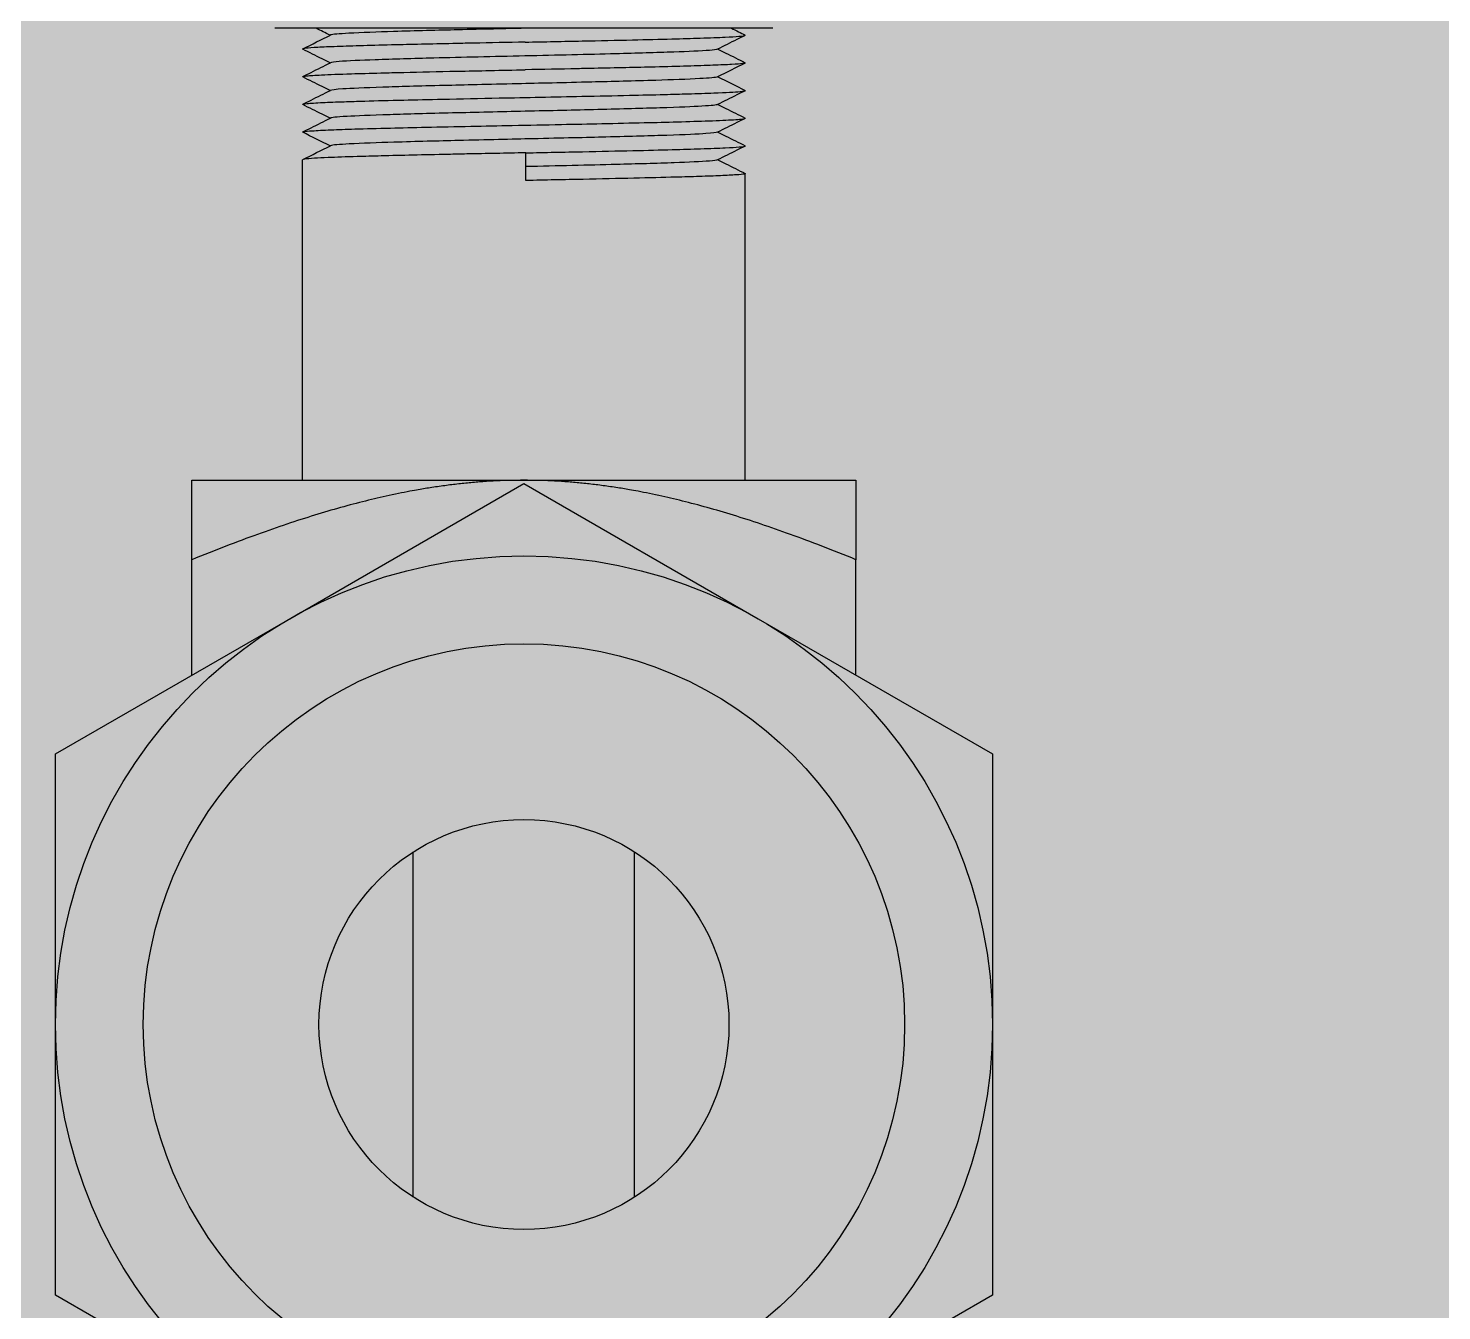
# Model space of a CAD drawing. Header units: millimetres. Extents: x -18489 to 17339, y -1599 to 10961.
# Drawn here: x -16581.27 to -16573.62, y 2019.37 to 2026.31 of the extents above; entities that cross this region are included whole.
import ezdxf

# ---------------------------------------------------------------- set-up
doc = ezdxf.new("R2010")
doc.units = ezdxf.units.MM
for name, color, linetype in [('188K-SM-03-F10-MECH-EQ-Y2257103$0$0 Xref', 8, 'Continuous'), ('188K-SM-03-F10-MECH-EQ-Y2257103$0$M-EQU-FOUNDATION', 8, 'Continuous'), ('188K-SM-03-F10-MECH-EQ-Y2257103$0$Micron CUP L10 HVAC EQU$0$M-MECH-EQU', 136, 'Continuous'), ('188K-SM-03-F10-MECH-EQ-Y2257103$0$Micron CUP L10 HVAC EQU$0$M-PHASE1 AREA', 252, 'Continuous')]:
    doc.layers.add(name, color=color, linetype=linetype)
pattern_1 = [(50, (4473.52, 709.2), (54.6554, -4.78173), [5.715, -62.865]), (355, (4473.52, 709.2), (-10.57303, 57.31705), [4.572, -50.29218]), (100.45144, (4478.076, 708.8), (44.08237, 52.53533), [4.857, -53.42707]), (46.1842, (4473.52, 724.44), (81.32371, -12.6127), [8.5725, -94.2975]), (96.63556, (4480.3, 723.39), (71.22124, 74.22784), [7.2855, -80.14068]), (351.18415, (4473.52, 724.44), (71.22124, 74.22784), [6.858, -75.43792]), (21, (4481.14, 720.63), (45.48432, -30.67956), [5.715, -62.865]), (326, (4481.14, 720.63), (18.54061, 55.25639), [4.572, -50.292]), (71.45144, (4484.93, 718.07), (64.02493, 24.57683), [4.857, -53.42698]), (37.5, (4473.521, 709.2), (0.926581, 25.366512), [0, -49.6824, 0, -51.054, 0, -50.4825]), (7.5, (4473.52, 709.2), (20.0459, 30.054172), [0, -29.1084, 0, -48.5394, 0, -19.2405]), (327.5, (4456.529, 709.2), (40.677179, -1.718623), [0, -19.05, 0, -59.436, 0, -78.867]), (317.5, (4448.91, 709.2), (44.438754, 7.62795), [0, -24.765, 0, -39.4716, 0, -56.007])]

# ---------------------------------------------------------------- blocks, each defined once
blk = doc.blocks.new('188K-SM-03-F10-MECH-EQ-Y2257103$0$Micron CUP L10 HVAC EQU$0$A$C0c53ceb0')
at = {"layer": '188K-SM-03-F10-MECH-EQ-Y2257103$0$Micron CUP L10 HVAC EQU$0$M-PHASE1 AREA'}
for p, q in [((-4340.92233, 11088.93009), (-4367.89502, 11088.93009)), ((-4366.39654, 11064.45487), (-4366.39654, 11081.81017)), ((-4354.31227, 11080.68812), (-4354.31227, 11082.18686)), ((-4354.31227, 11082.18675), (-4354.31227, 11082.18661)), ((-4342.42081, 11064.45487), (-4342.42081, 11081.06108)), ((-4372.39047, 11064.45487), (-4354.40867, 11064.45487)), ((-4372.39047, 11060.15459), (-4372.39047, 11064.45487)), ((-4367.09583, 11056.9595), (-4354.40867, 11064.28444)), ((-4354.40867, 11064.45487), (-4336.42688, 11064.45487)), ((-4354.40867, 11064.28444), (-4341.72152, 11056.9595)), ((-4336.42688, 11064.45487), (-4336.42688, 11060.15459)), ((-4372.39047, 11053.90264), (-4372.39047, 11060.15459)), ((-4336.42688, 11053.90264), (-4336.42688, 11060.15459)), ((-4379.78298, 11049.63457), (-4367.09583, 11056.9595)), ((-4341.72152, 11056.9595), (-4329.03436, 11049.63457)), ((-4379.78298, 11034.98471), (-4379.78298, 11049.63457)), ((-4329.03436, 11049.63457), (-4329.03436, 11034.98471)), ((-4360.4026, 11025.64068), (-4360.4026, 11044.32873)), ((-4348.41474, 11025.64068), (-4348.41474, 11044.32873)), ((-4379.78298, 11020.33484), (-4379.78298, 11034.98471)), ((-4329.03436, 11034.98471), (-4329.03436, 11020.33484)), ((-4367.09583, 11013.00991), (-4379.78298, 11020.33484)), ((-4329.03436, 11020.33484), (-4341.72152, 11013.00991))]:
    blk.add_line(p, q, dxfattribs=at)
for radius in [25.37431, 20.61663, 11.10126]:
    blk.add_circle((-4354.40867, 11034.98471), radius, dxfattribs=at)
for points in [[(-4364.90847, 11088.55444), (-4365.15862, 11088.67966), (-4365.40878, 11088.80488), (-4365.65894, 11088.93009)], [(-4343.16301, 11088.93009), (-4342.91899, 11088.80795), (-4342.67496, 11088.68581), (-4342.43093, 11088.56368)], [(-4366.3867, 11087.81455), (-4365.88673, 11088.06476), (-4365.38677, 11088.315), (-4364.88683, 11088.56527)], [(-4342.4306, 11087.04611), (-4342.93056, 11086.7959), (-4343.43051, 11086.54567), (-4343.93044, 11086.29541)], [(-4343.90883, 11086.30622), (-4343.41604, 11086.05954), (-4342.92324, 11085.81289), (-4342.43042, 11085.56625)], [(-4364.90845, 11082.55986), (-4365.40125, 11082.80655), (-4365.89406, 11083.05321), (-4366.38688, 11083.29986)], [(-4366.3868, 11081.81991), (-4365.88679, 11082.07015), (-4365.38679, 11082.32041), (-4364.88681, 11082.5707)]]:
    blk.add_open_spline(points, degree=3, dxfattribs=at)
for points, knots in [([(-4354.35941, 11088.93011), (-4355.39457, 11088.90663), (-4356.64517, 11088.8784), (-4359.0411, 11088.82043), (-4360.28758, 11088.78919), (-4362.33353, 11088.72625), (-4363.22143, 11088.69522), (-4364.40636, 11088.63231), (-4364.80093, 11088.60143), (-4364.88389, 11088.56667), (-4364.88542, 11088.56597), (-4364.88683, 11088.56527)], [-2.476006906, -2.476006906, -2.476006906, -2.476006906, -2.33493353, -2.33493353, -2.224080613, -2.224080613, -2.142828084, -2.142828084, -2.078931614, -2.078931614, -2.077619707, -2.077619707, -2.077619707, -2.077619707]), ([(-4354.34441, 11088.18066), (-4355.28632, 11088.16216), (-4356.22896, 11088.14362), (-4357.45004, 11088.11855), (-4357.75055, 11088.11228), (-4359.22006, 11088.08137), (-4360.33444, 11088.05726), (-4361.97714, 11088.01714), (-4362.56697, 11088.00147), (-4363.63585, 11087.97065), (-4364.11398, 11087.9554), (-4364.94597, 11087.92455), (-4365.29632, 11087.90895), (-4365.85911, 11087.87811), (-4366.07026, 11087.86283), (-4366.34399, 11087.83214), (-4366.40677, 11087.81667), (-4366.39331, 11087.79938), (-4366.39063, 11087.79746), (-4366.38679, 11087.79554)], [0.00002225, 0.00002225, 0.00002225, 0.00002225, 0.28294007, 0.28294007, 0.37670993, 0.37670993, 0.7467554, 0.7467554, 0.98192751, 0.98192751, 1.21513107, 1.21513107, 1.44957095, 1.44957095, 1.68346537, 1.68346537, 1.91593841, 1.91593841, 1.94508531, 1.94508531, 1.94508531, 1.94508531]), ([(-4354.34441, 11088.18066), (-4353.81942, 11088.19141), (-4353.29458, 11088.20202), (-4352.26253, 11088.22278), (-4351.75693, 11088.23285), (-4350.30733, 11088.26235), (-4349.39072, 11088.28228), (-4347.76797, 11088.3196), (-4347.05416, 11088.33652), (-4345.83992, 11088.36888), (-4345.32553, 11088.38423), (-4344.33467, 11088.41703), (-4343.88176, 11088.43399), (-4343.20008, 11088.4664), (-4342.95, 11088.48174), (-4342.5595, 11088.51445), (-4342.44421, 11088.53132), (-4342.41866, 11088.55362), (-4342.42087, 11088.55864), (-4342.43093, 11088.56368)], [0.00004101, 0.00004101, 0.00004101, 0.00004101, 0.15773222, 0.15773222, 0.31294243, 0.31294243, 0.60984511, 0.60984511, 0.87515564, 0.87515564, 1.10395556, 1.10395556, 1.37060101, 1.37060101, 1.59994644, 1.59994644, 1.8658588, 1.8658588, 1.94222763, 1.94222763, 1.94222763, 1.94222763]), ([(-4342.43059, 11088.54468), (-4342.58067, 11088.46957), (-4342.73075, 11088.39446), (-4343.23058, 11088.14432), (-4343.58031, 11087.96927), (-4343.93004, 11087.79421)], [0, 0, 0, 0, 0.050399283, 0.050399283, 0.167846565, 0.167846565, 0.167846565, 0.167846565]), ([(-4364.90871, 11087.05575), (-4365.05143, 11087.12719), (-4365.19415, 11087.19863), (-4365.68683, 11087.44523), (-4366.03681, 11087.62039), (-4366.38679, 11087.79554)], [0.00241188, 0.00241188, 0.00241188, 0.00241188, 0.050339409, 0.050339409, 0.167867119, 0.167867119, 0.167867119, 0.167867119]), ([(-4354.35244, 11087.43161), (-4355.20657, 11087.41218), (-4356.06141, 11087.39276), (-4357.72548, 11087.35382), (-4358.52772, 11087.33445), (-4360.39943, 11087.28638), (-4361.50638, 11087.25545), (-4363.23583, 11087.19406), (-4363.95781, 11087.16305), (-4364.65712, 11087.10988), (-4364.8421, 11087.08932), (-4364.88734, 11087.06653)], [-13.32688913, -13.32688913, -13.32688913, -13.32688913, -13.07032001, -13.07032001, -12.81248475, -12.81248475, -12.43113997, -12.43113997, -12.12121186, -12.12121186, -11.95826715, -11.95826715, -11.95826715, -11.95826715]), ([(-4343.92994, 11087.79416), (-4343.97315, 11087.77238), (-4344.14404, 11087.75266), (-4344.81073, 11087.70017), (-4345.51992, 11087.66916), (-4347.22705, 11087.60777), (-4348.32497, 11087.57684), (-4350.18603, 11087.52877), (-4350.98496, 11087.5094), (-4352.6446, 11087.47046), (-4353.49831, 11087.45104), (-4354.35244, 11087.43161)], [-1.36260444, -1.36260444, -1.36260444, -1.36260444, -1.20571886, -1.20571886, -0.89579076, -0.89579076, -0.51444599, -0.51444599, -0.25661073, -0.25661073, -0.00004161, -0.00004161, -0.00004161, -0.00004161]), ([(-4343.90861, 11087.80493), (-4343.76588, 11087.73349), (-4343.62314, 11087.66204), (-4343.13045, 11087.41543), (-4342.78047, 11087.24028), (-4342.4305, 11087.06513)], [0.002408094, 0.002408094, 0.002408094, 0.002408094, 0.05034083, 0.05034083, 0.167866644, 0.167866644, 0.167866644, 0.167866644]), ([(-4366.38635, 11086.29694), (-4366.39264, 11086.30009), (-4366.39587, 11086.30323), (-4366.39683, 11086.32219), (-4366.31911, 11086.33746), (-4365.99144, 11086.37063), (-4365.72253, 11086.38863), (-4364.94407, 11086.4269), (-4364.40337, 11086.44681), (-4363.2788, 11086.48286), (-4362.74745, 11086.49825), (-4361.77254, 11086.52353), (-4361.35456, 11086.53365), (-4360.02512, 11086.56492), (-4359.05752, 11086.58665), (-4357.45559, 11086.61996), (-4356.85046, 11086.63199), (-4355.61169, 11086.65681), (-4354.97784, 11086.66963), (-4354.34441, 11086.68256)], [21.38464745, 21.38464745, 21.38464745, 21.38464745, 21.4333712, 21.4333712, 21.67975974, 21.67975974, 21.95503343, 21.95503343, 22.27819626, 22.27819626, 22.51453548, 22.51453548, 22.67623701, 22.67623701, 23.00713978, 23.00713978, 23.20033932, 23.20033932, 23.39786555, 23.39786555, 23.39786555, 23.39786555]), ([(-4366.38667, 11086.31603), (-4366.2366, 11086.39113), (-4366.08653, 11086.46623), (-4365.58673, 11086.71638), (-4365.237, 11086.89142), (-4364.88727, 11087.06648)], [0, 0, 0, 0, 0.050394965, 0.050394965, 0.167841987, 0.167841987, 0.167841987, 0.167841987]), ([(-4342.4305, 11087.06513), (-4342.42953, 11087.06465), (-4342.42863, 11087.06416), (-4342.40181, 11087.04829), (-4342.45084, 11087.03278), (-4342.69806, 11087.00203), (-4342.89584, 11086.98676), (-4343.43304, 11086.95593), (-4343.77172, 11086.94031), (-4344.58124, 11086.90941), (-4345.04824, 11086.89418), (-4346.09711, 11086.86338), (-4346.67866, 11086.8477), (-4348.31203, 11086.80727), (-4349.42948, 11086.78291), (-4350.90784, 11086.75169), (-4351.2106, 11086.74535), (-4352.44091, 11086.72), (-4353.39242, 11086.70126), (-4354.34441, 11086.68256)], [5.63442903, 5.63442903, 5.63442903, 5.63442903, 5.64180585, 5.64180585, 5.87540034, 5.87540034, 6.10951243, 6.10951243, 6.34463089, 6.34463089, 6.57787153, 6.57787153, 6.81343272, 6.81343272, 7.18759455, 7.18759455, 7.28250101, 7.28250101, 7.5687502, 7.5687502, 7.5687502, 7.5687502]), ([(-4364.90816, 11085.55704), (-4365.0509, 11085.6285), (-4365.19365, 11085.69996), (-4365.68637, 11085.9466), (-4366.03636, 11086.12178), (-4366.38635, 11086.29694)], [0.002440174, 0.002440174, 0.002440174, 0.002440174, 0.050377423, 0.050377423, 0.167910423, 0.167910423, 0.167910423, 0.167910423]), ([(-4366.38626, 11084.81719), (-4366.23635, 11084.89222), (-4366.08643, 11084.96725), (-4365.58646, 11085.2175), (-4365.23641, 11085.39272), (-4364.88637, 11085.56795)], [0, 0, 0, 0, 0.050343498, 0.050343498, 0.167899289, 0.167899289, 0.167899289, 0.167899289]), ([(-4343.93044, 11086.29541), (-4343.99812, 11086.26152), (-4344.37735, 11086.23079), (-4345.53319, 11086.16799), (-4346.40955, 11086.13697), (-4348.43539, 11086.07403), (-4349.6749, 11086.04279), (-4352.23788, 11085.98053), (-4353.63875, 11085.94921), (-4356.33311, 11085.88791), (-4357.67586, 11085.85669), (-4360.12619, 11085.79559), (-4361.21964, 11085.76454), (-4363.07464, 11085.70306), (-4363.76797, 11085.6721), (-4364.60959, 11085.61832), (-4364.83569, 11085.5932), (-4364.88632, 11085.56795)], [-11.24772226, -11.24772226, -11.24772226, -11.24772226, -11.18410262, -11.18410262, -11.10285009, -11.10285009, -10.99199717, -10.99199717, -10.83228899, -10.83228899, -10.60273426, -10.60273426, -10.29244299, -10.29244299, -9.90332474, -9.90332474, -9.55431889, -9.55431889, -9.55431889, -9.55431889]), ([(-4366.38652, 11084.79796), (-4366.42491, 11084.81716), (-4366.34682, 11084.83682), (-4365.96939, 11084.87421), (-4365.68015, 11084.89215), (-4364.97201, 11084.92608), (-4364.5875, 11084.94148), (-4363.80597, 11084.96791), (-4363.43473, 11084.97915), (-4362.39863, 11085.00876), (-4361.68888, 11085.0274), (-4360.25737, 11085.06132), (-4359.55152, 11085.07659), (-4357.83331, 11085.11342), (-4356.80012, 11085.13497), (-4355.00749, 11085.17044), (-4354.26125, 11085.18499), (-4352.76141, 11085.21518), (-4352.01137, 11085.23055), (-4350.38396, 11085.26391), (-4349.51991, 11085.28189), (-4348.03348, 11085.31587), (-4347.39876, 11085.33128), (-4346.35678, 11085.35785), (-4345.9311, 11085.36924), (-4345.00611, 11085.39657), (-4344.53305, 11085.41263), (-4343.4617, 11085.45429), (-4342.98218, 11085.47915), (-4342.53668, 11085.52075), (-4342.44282, 11085.53622), (-4342.41856, 11085.55637), (-4342.42053, 11085.5613), (-4342.43042, 11085.56625)], [13.58909212, 13.58909212, 13.58909212, 13.58909212, 13.89208438, 13.89208438, 14.18303967, 14.18303967, 14.42131428, 14.42131428, 14.60206032, 14.60206032, 14.88749749, 14.88749749, 15.13512991, 15.13512991, 15.46450384, 15.46450384, 15.69655848, 15.69655848, 15.93175735, 15.93175735, 16.21978798, 16.21978798, 16.45515511, 16.45515511, 16.63598304, 16.63598304, 16.87964521, 16.87964521, 17.27873114, 17.27873114, 17.51790132, 17.51790132, 17.59536916, 17.59536916, 17.59536916, 17.59536916]), ([(-4342.43038, 11085.54777), (-4342.58045, 11085.47267), (-4342.73051, 11085.39756), (-4343.23051, 11085.14731), (-4343.58045, 11084.97216), (-4343.93038, 11084.79699)], [0, 0, 0, 0, 0.050393429, 0.050393429, 0.16790986, 0.16790986, 0.16790986, 0.16790986]), ([(-4343.90874, 11084.80782), (-4343.76591, 11084.73633), (-4343.62308, 11084.66483), (-4343.13048, 11084.41827), (-4342.78071, 11084.24321), (-4342.43093, 11084.06816)], [0.00241265, 0.00241265, 0.00241265, 0.00241265, 0.050378319, 0.050378319, 0.167838661, 0.167838661, 0.167838661, 0.167838661]), ([(-4366.3869, 11083.29982), (-4366.40991, 11083.3113), (-4366.39036, 11083.32266), (-4366.24806, 11083.34921), (-4366.09648, 11083.36456), (-4365.62326, 11083.39716), (-4365.28066, 11083.41394), (-4364.48335, 11083.44616), (-4364.04994, 11083.4615), (-4362.98902, 11083.49445), (-4362.34429, 11083.51155), (-4361.03506, 11083.54411), (-4360.38919, 11083.55945), (-4358.93382, 11083.59198), (-4358.11899, 11083.60869), (-4356.54499, 11083.64084), (-4355.79392, 11083.65619), (-4354.14838, 11083.68923), (-4353.25785, 11083.7064), (-4351.6367, 11083.73904), (-4350.90475, 11083.75438), (-4349.38963, 11083.78681), (-4348.61909, 11083.80344), (-4347.26193, 11083.83549), (-4346.66633, 11083.85084), (-4345.4717, 11083.88399), (-4344.89681, 11083.90126), (-4343.84115, 11083.93931), (-4343.38809, 11083.96021), (-4342.8894, 11083.99083), (-4342.75297, 11084.00107), (-4342.50274, 11084.02647), (-4342.42628, 11084.04186), (-4342.42049, 11084.0608), (-4342.4236, 11084.06447), (-4342.43093, 11084.06813)], [5.70083123, 5.70083123, 5.70083123, 5.70083123, 5.88182039, 5.88182039, 6.11642107, 6.11642107, 6.38697406, 6.38697406, 6.62229495, 6.62229495, 6.8987304, 6.8987304, 7.13449994, 7.13449994, 7.40531371, 7.40531371, 7.64186697, 7.64186697, 7.92105606, 7.92105606, 8.15788469, 8.15788469, 8.42866991, 8.42866991, 8.66647263, 8.66647263, 8.94877691, 8.94877691, 9.27090371, 9.27090371, 9.43651285, 9.43651285, 9.67573026, 9.67573026, 9.73384373, 9.73384373, 9.73384373, 9.73384373]), ([(-4366.38698, 11083.31836), (-4366.2369, 11083.39347), (-4366.08682, 11083.46858), (-4365.58684, 11083.71881), (-4365.23694, 11083.89395), (-4364.88705, 11084.06909)], [0, 0, 0, 0, 0.050398301, 0.050398301, 0.167901072, 0.167901072, 0.167901072, 0.167901072]), ([(-4364.90866, 11084.05828), (-4365.05148, 11084.12977), (-4365.19431, 11084.20126), (-4365.68692, 11084.44783), (-4366.03672, 11084.6229), (-4366.38652, 11084.79796)], [0.002407625, 0.002407625, 0.002407625, 0.002407625, 0.050371862, 0.050371862, 0.167838355, 0.167838355, 0.167838355, 0.167838355]), ([(-4343.93037, 11084.797), (-4343.97978, 11084.77223), (-4344.20641, 11084.74335), (-4345.254, 11084.68321), (-4345.98596, 11084.65242), (-4347.96046, 11084.58949), (-4349.08684, 11084.55887), (-4351.65469, 11084.49572), (-4352.99566, 11084.46518), (-4355.6811, 11084.40411), (-4357.02557, 11084.37357), (-4359.60736, 11084.31042), (-4360.74414, 11084.2798), (-4362.74445, 11084.21687), (-4363.49204, 11084.18608), (-4364.59752, 11084.12452), (-4364.8362, 11084.09456), (-4364.88706, 11084.06909)], [-6.917547428, -6.917547428, -6.917547428, -6.917547428, -6.838534939, -6.838534939, -6.772081017, -6.772081017, -6.715985155, -6.715985155, -6.663464425, -6.663464425, -6.610943695, -6.610943695, -6.554847832, -6.554847832, -6.48839391, -6.48839391, -6.405953774, -6.405953774, -6.405953774, -6.405953774]), ([(-4342.43113, 11084.04885), (-4342.58105, 11083.97382), (-4342.73097, 11083.89878), (-4343.23091, 11083.64855), (-4343.58093, 11083.47334), (-4343.93095, 11083.29812)], [0, 0, 0, 0, 0.050344286, 0.050344286, 0.167890871, 0.167890871, 0.167890871, 0.167890871]), ([(-4343.93103, 11083.29812), (-4343.97954, 11083.27396), (-4344.18897, 11083.24989), (-4344.98461, 11083.19719), (-4345.66175, 11083.16623), (-4347.49022, 11083.10475), (-4348.572, 11083.0737), (-4351.00733, 11083.0126), (-4352.34457, 11082.98138), (-4355.03755, 11082.92008), (-4356.44003, 11082.88876), (-4359.01568, 11082.8265), (-4360.26388, 11082.79526), (-4362.31482, 11082.73232), (-4363.2056, 11082.70129), (-4364.39722, 11082.63838), (-4364.79534, 11082.6075), (-4364.88292, 11082.57253), (-4364.88498, 11082.57161), (-4364.88681, 11082.5707)], [-3.7577975, -3.7577975, -3.7577975, -3.7577975, -3.42360411, -3.42360411, -3.03448586, -3.03448586, -2.72419459, -2.72419459, -2.49463986, -2.49463986, -2.33493168, -2.33493168, -2.22407876, -2.22407876, -2.14282623, -2.14282623, -2.07892976, -2.07892976, -2.07722119, -2.07722119, -2.07722119, -2.07722119]), ([(-4343.90917, 11083.30903), (-4343.76644, 11083.23758), (-4343.62372, 11083.16613), (-4343.13097, 11082.91948), (-4342.78095, 11082.74428), (-4342.43091, 11082.56909)], [0.002440135, 0.002440135, 0.002440135, 0.002440135, 0.050371292, 0.050371292, 0.167917326, 0.167917326, 0.167917326, 0.167917326]), ([(-4354.31227, 11082.18675), (-4353.78767, 11082.19747), (-4353.26332, 11082.20807), (-4352.23235, 11082.22882), (-4351.72735, 11082.23889), (-4350.27958, 11082.26836), (-4349.36441, 11082.28829), (-4347.74183, 11082.32565), (-4347.02708, 11082.34262), (-4345.81412, 11082.37505), (-4345.30148, 11082.39039), (-4344.31671, 11082.42312), (-4343.86758, 11082.44001), (-4343.19057, 11082.47235), (-4342.94205, 11082.4877), (-4342.55407, 11082.52049), (-4342.44061, 11082.53744), (-4342.41891, 11082.55957), (-4342.42138, 11082.56432), (-4342.43091, 11082.56909)], [0.00004681, 0.00004681, 0.00004681, 0.00004681, 0.15762396, 0.15762396, 0.31273274, 0.31273274, 0.6094721, 0.6094721, 0.87563781, 0.87563781, 1.10440734, 1.10440734, 1.37000183, 1.37000183, 1.59937182, 1.59937182, 1.86654941, 1.86654941, 1.93892102, 1.93892102, 1.93892102, 1.93892102]), ([(-4342.43057, 11082.55012), (-4342.58066, 11082.47501), (-4342.73074, 11082.3999), (-4343.23057, 11082.14975), (-4343.5803, 11081.9747), (-4343.93003, 11081.79964)], [0, 0, 0, 0, 0.050400182, 0.050400182, 0.167847868, 0.167847868, 0.167847868, 0.167847868]), ([(-4354.31227, 11082.18675), (-4355.38833, 11082.16501), (-4356.46067, 11082.14438), (-4357.84353, 11082.11575), (-4358.18245, 11082.10856), (-4359.83566, 11082.07307), (-4361.06041, 11082.04624), (-4362.60193, 11082.00565), (-4363.03866, 11081.99328), (-4364.0491, 11081.96269), (-4364.57473, 11081.94492), (-4365.30169, 11081.91374), (-4365.55185, 11081.90094), (-4365.98971, 11081.87383), (-4366.16114, 11081.85968), (-4366.35343, 11081.83383), (-4366.39654, 11081.82199), (-4366.39654, 11081.81016)], [0.00003697, 0.00003697, 0.00003697, 0.00003697, 0.32325902, 0.32325902, 0.42994336, 0.42994336, 0.85182297, 0.85182297, 1.0354879, 1.0354879, 1.31340126, 1.31340126, 1.50274692, 1.50274692, 1.72096542, 1.72096542, 1.89739226, 1.89739226, 1.89739226, 1.89739226]), ([(-4343.92993, 11081.79959), (-4343.97264, 11081.77806), (-4344.14009, 11081.75856), (-4344.7987, 11081.70623), (-4345.50468, 11081.67523), (-4347.20619, 11081.61384), (-4348.30184, 11081.58291), (-4350.1602, 11081.53484), (-4350.95829, 11081.51547), (-4352.6129, 11081.47662), (-4353.46218, 11081.45729), (-4354.31227, 11081.43795)], [-1.36107915, -1.36107915, -1.36107915, -1.36107915, -1.20571699, -1.20571699, -0.89578888, -0.89578888, -0.5144441, -0.5144441, -0.25660979, -0.25660979, -0.00124667, -0.00124667, -0.00124667, -0.00124667]), ([(-4343.9086, 11081.81037), (-4343.76587, 11081.73892), (-4343.62313, 11081.66747), (-4343.13028, 11081.42079), (-4342.78016, 11081.24556), (-4342.43004, 11081.07034)], [0.002407177, 0.002407177, 0.002407177, 0.002407177, 0.050341283, 0.050341283, 0.167916738, 0.167916738, 0.167916738, 0.167916738]), ([(-4342.43004, 11081.07037), (-4342.40848, 11081.0595), (-4342.42466, 11081.04857), (-4342.5545, 11081.02194), (-4342.70321, 11081.00656), (-4343.13659, 11080.97677), (-4343.41629, 11080.96228), (-4344.09121, 11080.93269), (-4344.4816, 11080.91803), (-4345.30932, 11080.89122), (-4345.73224, 11080.87901), (-4346.87795, 11080.84793), (-4347.64039, 11080.82859), (-4349.32671, 11080.79001), (-4350.25055, 11080.77082), (-4351.71182, 11080.74028), (-4352.22082, 11080.72977), (-4353.25766, 11080.70885), (-4353.78454, 11080.69847), (-4354.31227, 11080.68812)], [5.62545465, 5.62545465, 5.62545465, 5.62545465, 5.79127432, 5.79127432, 6.02182442, 6.02182442, 6.24575551, 6.24575551, 6.46344136, 6.46344136, 6.65221482, 6.65221482, 6.93616366, 6.93616366, 7.23558839, 7.23558839, 7.3915807, 7.3915807, 7.55009781, 7.55009781, 7.55009781, 7.55009781])]:
    blk.add_open_spline(points, degree=3, knots=knots, dxfattribs=at)
for points, weights in [([(-4354.40867, 11064.45487), (-4361.85698, 11064.45487), (-4372.39047, 11060.15459)], [5.37823954135, 5.37823954135, 4.45547951944]), ([(-4336.42688, 11060.15459), (-4346.96037, 11064.45487), (-4354.40867, 11064.45487)], [4.45547951944, 5.37823954135, 5.37823954135])]:
    blk.add_rational_spline(points, weights, degree=2, dxfattribs=at)
blk = doc.blocks.new('188K-SM-03-F10-MECH-EQ-Y2257103$0$Micron CUP L10 HVAC EQU')
at = {"layer": '188K-SM-03-F10-MECH-EQ-Y2257103$0$Micron CUP L10 HVAC EQU$0$M-MECH-EQU'}
blk.add_blockref('188K-SM-03-F10-MECH-EQ-Y2257103$0$Micron CUP L10 HVAC EQU$0$A$C0c53ceb0', (-206166.7, 2082.176), dxfattribs=at)
blk = doc.blocks.new('188K-SM-03-F10-MECH-EQ-Y2257103')
at = {"layer": '188K-SM-03-F10-MECH-EQ-Y2257103$0$M-EQU-FOUNDATION'}
h = blk.add_hatch(dxfattribs=at)
h.set_pattern_fill('AR-CONC', color=256, scale=0.3)
h.set_pattern_definition(pattern_1)
h.paths.add_polyline_path([(-17043.1486, 4192.4586), (-16393.1486, 4192.4586), (-16393.1486, 1372.4586), (-17043.1486, 1372.4586)], flags=16)
h.paths.add_polyline_path([(-17048.1486, 4197.4586), (-16388.1486, 4197.4586), (-16388.1486, 1367.4586), (-17048.1486, 1367.4586)])
h = blk.add_hatch(dxfattribs=at)
h.set_pattern_fill('AR-CONC', color=256, scale=0.3)
h.set_pattern_definition(pattern_1)
h.paths.add_polyline_path([(-17033.1486, 4182.4586), (-16403.1486, 4182.4586), (-16403.1486, 1382.4586), (-17033.1486, 1382.4586)])
at = {"layer": '188K-SM-03-F10-MECH-EQ-Y2257103$0$0 Xref', "xscale": 0.1, "yscale": 0.1, "zscale": 0.1}
blk.add_blockref('188K-SM-03-F10-MECH-EQ-Y2257103$0$Micron CUP L10 HVAC EQU', (4473.5214, 709.1992), dxfattribs=at)

msp = doc.modelspace()

# ---------------------------------------------------------------- block references
msp.add_blockref('188K-SM-03-F10-MECH-EQ-Y2257103', (0, 0))

doc.saveas('drawing.dxf')
